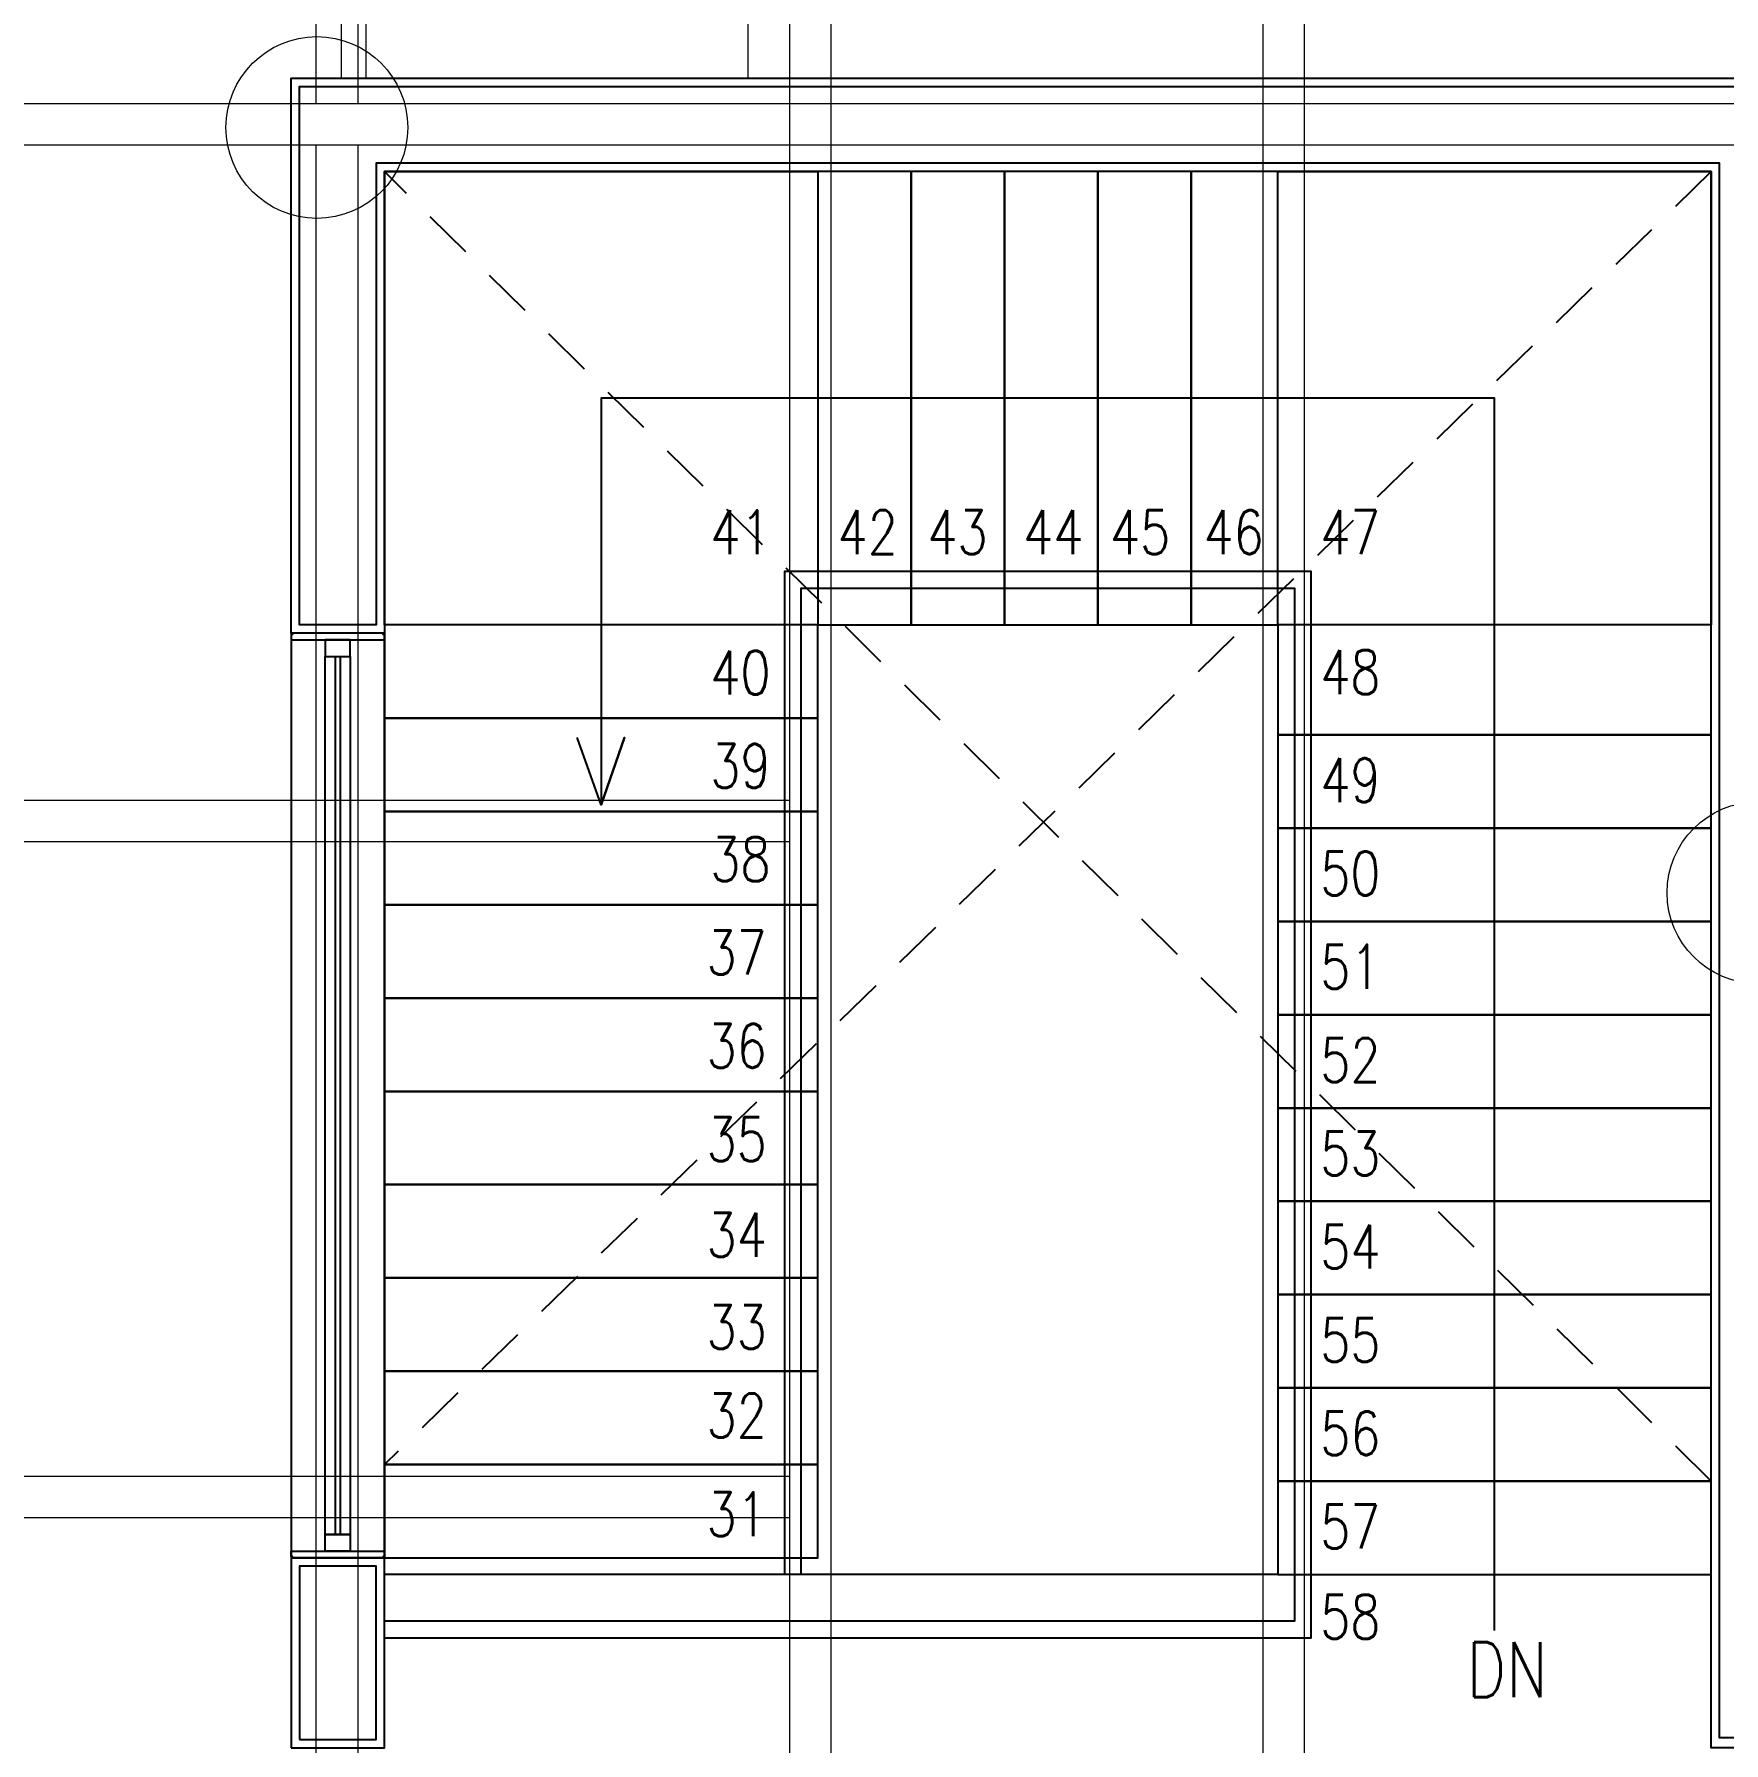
# Model space of a CAD drawing. Header units: metres. Extents: x 42 to 199, y -121 to 268.
# Drawn here: x 91.84 to 96.9, y 136.87 to 141.99 of the extents above; entities that cross this region are included whole.
import ezdxf
from ezdxf import colors
from ezdxf.entities.mleader import LeaderData, LeaderLine
from ezdxf.math import Vec2, Vec3

# ---------------------------------------------------------------- set-up
doc = ezdxf.new("R2010")
doc.units = ezdxf.units.M
doc.header["$LTSCALE"] = 0.3
doc.linetypes.add('CONTINOUS', pattern=[0])
doc.linetypes.add('HIDDEN', pattern=[0.375, 0.25, -0.125])
doc.layers.get('0').update_dxf_attribs({"color": 8})
for name, color, linetype in [('A-DWV', 8, 'Continuous'), ('A-ELEVATION 3', 8, 'Continuous'), ('A-ELEVATION 5', 8, 'Continuous'), ('A-Glass', 8, 'Continuous'), ('A-Hidden-Above', 8, 'HIDDEN'), ('A-TEXT ARCHITECURAL', 8, 'Continuous'), ('A-Wall-Full', 8, 'Continuous'), ('A-Wall-Plst', 8, 'Continuous')]:
    doc.layers.add(name, color=color, linetype=linetype)
for name, color, linetype, lineweight in [('A-Furniture', 8, 'Continuous', 0), ('AGI-UG TO RO PLANTER', 11, 'Continuous', 0), ('DA HOUSE ARCH LAYOUT', 8, 'Continuous', 9)]:
    doc.layers.add(name, color=color, linetype=linetype, lineweight=lineweight)
doc.styles.add('ROMANS', font='romans.shx', dxfattribs={"width": 0.8, "height": 0.5})
doc.styles.get("Standard").update_dxf_attribs({"font": 'arial.ttf'})
doc.styles.add('T225', font='romans.shx', dxfattribs={"width": 0.8, "height": 0.25})
doc.dimstyles.get("Standard").update_dxf_attribs({"dimtxt": 0.3, "dimasz": 0.25, "dimexe": 0.18, "dimexo": 0.0625, "dimgap": 0.09, "dimtad": 0, "dimtih": 1, "dimtoh": 1, "dimzin": 0, "dimdsep": 46, "dimtxsty": 'Standard', "dimblk": 'ARCHTICK', "dimcen": 0.09, "dimclrd": 256, "dimclre": 256, "dimclrt": 256, "dimadec": 0, "dimazin": 0, "dimtfac": 1, "dimtofl": 0, "dimtmove": 0, "dimatfit": 3, "dimfxl": 1, "dimtolj": 1, "dimtzin": 0, "dimlwd": -1, "dimlwe": -1, "dimarcsym": 0})

# ---------------------------------------------------------------- blocks, each defined once
blk = doc.blocks.new('STAIRCASE - AS EXISTING')
at = {"layer": 'A-ELEVATION 3', "color": 8, "ltscale": 0.25}
blk.add_line((95.5661767987695, 137.3719822365661), (92.88617690863276, 137.3719822365503), dxfattribs=at)
for points in [[(92.88617690864763, 141.5819822365593), (94.18613642027074, 141.5819822365593), (94.18619715283276, 140.2219822365502), (92.88623764120965, 140.2219822365502)], [(94.18613642027077, 140.2219822365498), (94.46613642027052, 140.2219822365498), (94.46613642027052, 141.5819822365592), (94.18613642027074, 141.5819822365592)], [(94.74613642027072, 140.2219822365499), (94.74613642027072, 141.5819822365593), (94.46613642027049, 141.5819822365593), (94.46613642027049, 140.2219822365499)], [(95.02613642027092, 140.2219822365501), (95.02613642027092, 141.5819822365593), (94.74613642027069, 141.5819822365593), (94.74613642027069, 140.2219822365501)], [(95.30613642027066, 140.2219822365502), (95.30613642027066, 141.5819822365593), (95.02613642027089, 141.5819822365593), (95.02613642027089, 140.2219822365502)], [(95.56614609580056, 140.2219822365504), (95.56614609580056, 141.5819822365593), (95.30613642027063, 141.5819822365593), (95.30613642027063, 140.2219822365504)], [(95.56614609580053, 141.5819822365592), (96.86617690863281, 141.5819822365592), (96.86619231504898, 140.2219822365508), (95.5661615022167, 140.2219822365508)], [(94.18621739702121, 140.2219822365502), (92.8862173970212, 140.2219822365502), (92.88617690864763, 139.94198223655), (94.18617690864764, 139.94198223655)], [(96.86617690863284, 140.2219822365508), (95.56617690863283, 140.2219822365508), (95.56617690863283, 139.8919822365502), (96.86617690863284, 139.8919822365502)], [(94.18621739702144, 139.94198223655), (92.88621739702143, 139.94198223655), (92.88617690864763, 139.6619822365502), (94.18617690864764, 139.6619822365502)], [(96.86617690863281, 139.8919822365502), (95.5661769086328, 139.8919822365502), (95.56621739702422, 139.61198223655), (96.86621739702423, 139.61198223655)], [(94.18617690864764, 139.6619822365502), (92.88617690864763, 139.6619822365502), (92.88617690864763, 139.3819822365593), (94.18617690864764, 139.3819822365593)], [(96.86621739702423, 139.61198223655), (95.56621739702422, 139.61198223655), (95.5661769086328, 139.3319822365503), (96.86617690863281, 139.3319822365503)], [(94.18617690864764, 139.3819822365593), (92.88617690864763, 139.3819822365593), (92.88617690864763, 139.1019822365683), (94.18617690864764, 139.1019822365683)], [(96.86617690863281, 139.3319822365503), (95.5661769086328, 139.3319822365503), (95.56621739702422, 139.0519822365501), (96.86621739702423, 139.0519822365501)], [(94.18617690864764, 139.1019822365683), (92.88617690864763, 139.1019822365683), (92.88617690864763, 138.8219822365774), (94.18617690864764, 138.8219822365774)], [(96.86621739702423, 139.0519822365501), (95.56621739702422, 139.0519822365501), (95.5661769086328, 138.7719822365503), (96.86617690863281, 138.7719822365503)], [(94.18617690864764, 138.8219822365774), (92.88617690864763, 138.8219822365774), (92.88617690864763, 138.5419822365865), (94.18617690864764, 138.5419822365865)], [(96.86617690863281, 138.7719822365503), (95.5661769086328, 138.7719822365503), (95.56621739702422, 138.4919822365501), (96.86621739702423, 138.4919822365501)], [(94.18621739702611, 138.5419822365503), (92.88621739701948, 138.5419822365503), (92.88621739701948, 138.2619822365501), (94.18621739702634, 138.2619822365501)], [(96.86617690863281, 138.4919822365501), (95.5661769086328, 138.4919822365501), (95.56621739702422, 138.2119822365504), (96.86621739702423, 138.2119822365504)], [(94.18617690864764, 138.2619822365501), (92.886176908641, 138.2619822365501), (92.886176908641, 137.9819822365504), (94.18617690864764, 137.9819822365504)], [(96.86621739702423, 138.2119822365504), (95.56621739702422, 138.2119822365504), (95.56621739702422, 137.9319822365502), (96.86621739702423, 137.9319822365502)], [(94.18617690865075, 137.9819822365504), (92.88617690864412, 137.9819822365504), (92.8862173970187, 137.7019822365502), (94.18621739702533, 137.7019822365502)], [(96.86621739702423, 137.9319822365502), (95.56621739702422, 137.9319822365502), (95.5661769086328, 137.6519822365505), (96.86617690863281, 137.6519822365505)], [(94.18617690864764, 137.7019822365502), (92.886176908641, 137.7019822365502), (92.886176908641, 137.4219822365504), (94.18617690864764, 137.4219822365504)], [(96.86617690863281, 137.6519822365505), (95.5661769086328, 137.6519822365505), (95.5661769086328, 137.3719822365503), (96.86617690863281, 137.3719822365503)]]:
    blk.add_lwpolyline(points, close=True, dxfattribs=at)
for points in [[(92.88617690863276, 137.181982236563), (95.66617690863254, 137.181982236563), (95.66617690863254, 140.3819822365505), (94.08617690864739, 140.3819822365505), (94.08617690864739, 137.3721962466192)], [(94.13617690864739, 137.3721890165493), (94.13617690864739, 140.3319822365505), (95.61617690863254, 140.3319822365505), (95.61617690863254, 137.231982236563), (92.88617690863276, 137.231982236563)]]:
    blk.add_lwpolyline(points, dxfattribs=at)
at = {"layer": 'A-Hidden-Above', "color": 8, "ltscale": 2}
for p, q in [((96.86617690863281, 137.6519822365505), (92.88617690864763, 141.5819822365593)), ((96.86617690863281, 141.5819822365593), (92.8862173970187, 137.7019822365502))]:
    blk.add_line(p, q, dxfattribs=at)
at = {"layer": 'A-TEXT ARCHITECURAL', "color": 8}
blk.add_lwpolyline([(96.2161769086328, 137.2037618494447), (96.21617824832167, 140.9019822365547), (93.5361782483365, 140.9019822365547), (93.53617690864763, 139.6819822365593), (93.6063699708292, 139.8837923998884), (93.53617690864763, 139.6819822365593), (93.46471433557741, 139.8837923998884)], dxfattribs=at)
at = {"layer": 'A-TEXT ARCHITECURAL', "color": 8, "attachment_point": 1, "style": 'ROMANS'}
for s, insert, char_height, width in [('41', (93.86379997137688, 140.5657448364464), 0.1317717672756132, 1.329075963134869), ('42', (94.24539910005237, 140.5657448364464), 0.1317717672756132, 1.329075963134869), ('43', (94.51476319088209, 140.5657448364464), 0.1317717672756132, 1.329075963134869), ('44', (94.8020848877672, 140.5657448364464), 0.1317717672756132, 1.329075963134869), ('45', (95.06247017556927, 140.5657448364464), 0.1317717672756132, 1.329075963134869), ('46', (95.34305777018359, 140.5657448364464), 0.1317717672756132, 1.329075963134869), ('47', (95.69323108826228, 140.5657448364464), 0.1317717672756132, 1.329075963134869), ('40', (93.86378463938428, 140.1443190258491), 0.1317717672756132, 1.329075963134869), ('48', (95.69323108826228, 140.1459857949034), 0.1317717672756132, 1.329075963134869), ('39', (93.86378463938428, 139.8643190258494), 0.1317717672756132, 1.329075963134869), ('49', (95.69323108826228, 139.8216826530482), 0.1317717672756132, 1.329075963134869), ('38', (93.86378463938428, 139.5843190258585), 0.1317717672756132, 1.329075963134869), ('50', (95.69323108826228, 139.5416826530484), 0.1317717672756132, 1.329075963134869), ('\\pxqc;37', (93.27836668198094, 139.3043190258675), 0.1317717672756132, 1.329075963134869), ('51', (95.69323108826228, 139.2616826530482), 0.1317717672756132, 1.329075963134869), ('\\pxqc;36', (93.27836668198094, 139.0243190258766), 0.1317717672756132, 1.329075963134869), ('52', (95.69323108826228, 138.9816826530485), 0.1317717672756132, 1.329075963134869), ('\\pxqc;35', (93.27836668198094, 138.7443190258495), 0.1317717672756132, 1.329075963134869), ('53', (95.69323108826228, 138.7016826530483), 0.1317717672756132, 1.329075963134869), ('\\pxqc;34', (93.27836668198094, 138.4569973289644), 0.1317717672756132, 1.329075963134869), ('54', (95.69323108826228, 138.4216826530485), 0.1317717672756132, 1.329075963134869), ('\\pxqc;33', (93.27836668198094, 138.1805888501757), 0.1317717672756132, 1.329075963134869), ('55', (95.69323108826228, 138.1416826530483), 0.1317717672756132, 1.329075963134869), ('\\pxqc;32', (93.27836668198094, 137.9149048480245), 0.1317717672756132, 1.329075963134869), ('56', (95.69323108826228, 137.8616826530486), 0.1317717672756132, 1.329075963134869), ('\\pxqc;31', (93.27836668198094, 137.6189678708994), 0.1317717672756132, 1.329075963134869), ('57', (95.69323108826228, 137.5816826530484), 0.1317717672756132, 1.329075963134869), ('58', (95.69323108826228, 137.3112320012338), 0.1317717672756132, 1.329075963134869), ('\\pxqc;DN', (95.41953214848374, 137.1694884469513), 0.1654016775175762, 1.66827385255445)]:
    blk.add_mtext(s, dxfattribs=dict(at, insert=insert, char_height=char_height, width=width))
blk = doc.blocks.new('*U149')
at = {"color": 8}
for points in [[(0.8320125027794555, -0.0250002130089655), (0.8820125027796374, -0.0250002130089655), (0.8820125027796374, 0.04999978699103451), (0.8320125027793646, 0.04999978699103451)], [(0.8820125027796374, 0.04999978699098903), (0.8820125027796374, -0.0250002130089655), (3.516999050236181, -0.02500021300702094), (3.516999050236181, 0.04999978699293359)], [(3.566999050236363, -0.02500021300702094), (3.516999050236181, -0.02500021300702094), (3.516999050236181, 0.04999978699297906), (3.566999050236272, 0.04999978699297906)]]:
    blk.add_lwpolyline(points, close=True, dxfattribs=at)
at = {"layer": 'A-Glass', "color": 8}
blk.add_lwpolyline([(0.8820125027796374, 0.01949978699112091), (0.8820125027796374, 0.005499786990902627), (3.516999050236181, 0.005499786992847183), (3.516999050236181, 0.01949978699306546)], close=True, dxfattribs=at)
blk = doc.blocks.new('zw$1AA4')
at = {"color": 8, "ltscale": 0.25}
for points in [[(-13.72993366732311, 6.661968708414111), (-13.72993366732311, 8.238225227838736), (-13.60493366732311, 8.238225227838736), (-13.60493366732311, 6.661968708414111)], [(-15.30745743497926, 6.661968708414111), (2.140042565012664, 6.661968708414111)], [(-13.72993366732311, 6.536968708414111), (-15.30745743497926, 6.536968708414111), (-15.30745743497926, 6.661968708414111), (-13.72993366732311, 6.661968708414111)], [(2.140042565012664, 6.536968708414111), (-15.30745743497926, 6.536968708414111)], [(-13.72993366732311, -4.256774772160885), (-13.72993366732311, 6.536968708414111)], [(-13.60493366732311, 6.536968708414111), (-13.60493366732311, -4.256774772160885)], [(-12.3099415898759, 4.445720881556493), (-15.30745743497926, 4.445720881556493), (-15.30745743497926, 4.570720881556493), (-12.3099415898759, 4.570720881556493)], [(-12.3099415898759, 2.416973054698882), (-15.30745743497926, 2.416973054698882), (-15.30745743497926, 2.541973054698882), (-12.3099415898759, 2.541973054698882)]]:
    blk.add_lwpolyline(points, dxfattribs=at)
for points in [[(-12.30994158987596, -5.781859478066373), (-12.18494158987596, -5.781859478066373), (-12.18494158987596, 8.238225227838736), (-12.30994158987585, 8.238225227838736)], [(-10.8899495124287, -5.781859478066373), (-10.7649495124287, -5.781859478066373), (-10.7649495124287, 8.238225227838736), (-10.88994951242864, 8.238225227838736)]]:
    blk.add_lwpolyline(points, close=True, dxfattribs=at)
for centre in [(-13.72743366732732, 6.589468708416089), (-9.40495743498559, 4.29322522783858, 0.05000000000000002)]:
    blk.add_circle(centre, 0.2727333715739017, dxfattribs=at)
blk = doc.blocks.new('DA HOUSE ARCH LAYOUT')
at = {"color": 8}
blk.add_wipeout([(-11.74999999999864, 187.3699463236045), (-11.74999999999864, 207.62995821467445), (32.724807862820114, 207.62994788606994), (32.72433998361139, 197.1700000000009), (20.940000278969055, 197.1700000000009), (20.940000278969055, 187.37000016470216)], dxfattribs=at).dxf.layer = 'A-ELEVATION 5'
at = {"layer": 'A-Furniture', "color": 8}
blk.add_lwpolyline([(-4.315000000320083, 203.6815442478346), (-4.389999999999986, 203.6815442478346), (-4.389999999999986, 202.4899165598263), (-4.315000000320083, 202.4899165598263)], close=True, dxfattribs=at)
at = {"layer": 'A-DWV', "color": 8, "xscale": -1, "rotation": 270}
blk.add_blockref('*U149', (-4.412495784658702, 197.2379942234842), dxfattribs=at)
at = {"layer": 'A-ELEVATION 3', "color": 8, "ltscale": 0.25}
blk.add_blockref('STAIRCASE - AS EXISTING', (-97.14617690863253, 60.62801776344169), dxfattribs=at)
at = {"layer": 'A-ELEVATION 3', "color": 8}
for points in [[(-4.539995167686996, 200.8049932737204), (-4.259996827648351, 200.8049932737204), (-4.259996827648351, 200.8210000005227), (-4.263996827148176, 200.8210020008478), (-4.263996827148176, 200.8250000027035), (-4.536003172851977, 200.8249999972802), (-4.536003172851977, 200.8210020008478), (-4.540003172351803, 200.8210000005227), (-4.539995167686996, 200.8049932737204)], [(-4.539995167686996, 198.0700067262636), (-4.259996827648351, 198.0700067262636), (-4.259996827648351, 198.0539999994613), (-4.263996827148176, 198.0539979991361), (-4.263996827148176, 198.0499999972805), (-4.536003172851977, 198.0500000027038), (-4.536003172851977, 198.0539979991361), (-4.540003172351803, 198.0539999994613), (-4.539995167686996, 198.0700067262636)]]:
    blk.add_lwpolyline(points, dxfattribs=at)
at = {"layer": 'A-ELEVATION 3', "color": 8, "ltscale": 0.25}
blk.add_lwpolyline([(-4.54000000000039, 198.0499999999921), (-4.259999999999764, 198.0499999999921), (-4.259999999999764, 200.8249999999919), (-4.54000000000039, 200.8249999999919)], close=True, dxfattribs=at)
at = {"layer": 'A-Wall-Full', "color": 8, "transparency": 33554687}
for points in [[(1.785013224821682, 202.2350000795313), (1.785013224821682, 199.7422369949593), (1.190000000000111, 199.7422369949593), (1.190000000000111, 199.9749999999999), (1.555000000000405, 199.9749999999999), (1.555000000000405, 202.2350000000006), (-0.02499999999997726, 202.2350000000006), (-0.02499999999997726, 199.975), (0.3400000000002024, 199.975), (0.3400000000002024, 199.7422369949594), (-0.02499999999952252, 199.7422369949594), (-0.02499999999952252, 197.510000000001), (-0.2549999999997681, 197.510000000001), (-0.2549999999997681, 202.2350000000009), (-4.284999999999741, 202.2350000000009), (-4.284999999999741, 200.8499999999918), (-4.515000000000384, 200.8499999999918), (-4.515000000000384, 202.4650000000007), (7.594999947747112, 202.4650000000007), (7.594999947747112, 202.2350000003651)], [(-4.515000000000384, 197.5050000000011), (-4.284999999999741, 197.5050000000011), (-4.284999999999741, 198.0249999999921), (-4.515000000000384, 198.0249999999921)]]:
    blk.add_lwpolyline(points, close=True, dxfattribs=at)
at = {"layer": 'A-Wall-Plst', "color": 8}
blk.add_lwpolyline([(1.810000000000173, 202.2100000795315), (1.810000000000173, 199.7172369949594), (1.165000000000134, 199.7172369949594), (1.165000000000134, 199.9999999999999), (1.530000000000427, 199.9999999999999), (1.530000000000427, 202.2100000000006), (0, 202.2100000000006), (0, 199.9999999999999), (0.3650000000001796, 199.9999999999999), (0.3650000000001796, 199.7172369949594), (0, 199.7172369949594), (0, 197.480000000001), (-0.2799999999996317, 197.480000000001), (-0.2799999999996317, 202.2100000000009), (-4.259999999999764, 202.2100000000009), (-4.259999999999764, 200.8249999999919), (-4.540000000000418, 200.8249999999919), (-4.540000000000418, 202.4900000000007), (7.619999947747147, 202.4900000000007), (7.619999947747147, 202.2099999999976), (1.810000000000173, 202.2100000795315), (1.810000000000173, 202.2100000795315)], dxfattribs=at)
blk.add_lwpolyline([(-4.54000000000039, 197.480000000001), (-4.259999999999735, 197.480000000001), (-4.259999999999735, 198.0499999999921), (-4.54000000000039, 198.0499999999921)], close=True, dxfattribs=at)
at = {"color": 8, "ltscale": 0.25, "transparency": 33554687}
blk.add_blockref('zw$1AA4', (9.264942285807933, 195.7528108459143), dxfattribs=at)
blk = doc.blocks.new('_ClosedBlank')
at = {"color": 0, "linetype": 'ByBlock', "lineweight": -2}
for p, q in [((-1, 0.1666666666666667), (0, 0)), ((-1, 0.1666666666666667), (-1, -0.1666666666666667)), ((0, 0), (-1, -0.1666666666666667))]:
    blk.add_line(p, q, dxfattribs=at)
blk = doc.blocks.new('_ArchTick')
at = {"color": 6, "linetype": 'ByBlock', "const_width": 0.045}
blk.add_lwpolyline([(-0.1499999999999773, -0.1500000000000909), (0.1499999999999773, 0.1500000000000909)], dxfattribs=at)

msp = doc.modelspace()

# ---------------------------------------------------------------- block references
at = {"layer": 'DA HOUSE ARCH LAYOUT'}
msp.add_blockref('DA HOUSE ARCH LAYOUT', (97.14617690863253, -60.62801776344169), dxfattribs=at)

# ---------------------------------------------------------------- next in the draw order: leaders
at = {"color": 1}
msp.add_leader([(93.97647484502085, 144.6271222099496), (93.97647484502085, 141.861984578927)], dimstyle='Standard', override={"dimscale": 20, "dimtxt": 150, "dimasz": 0.02, "dimexe": 3, "dimexo": 3, "dimgap": 2, "dimzin": 12, "dimcen": 0, "dimclrd": 1, "dimadec": 2, "dimazin": 3, "dimtfac": 1, "dimtofl": 1, "dimldrblk": 'ClosedBlank', "dimtvp": 50, "dimlwd": 13, "dimlwe": 13, "dimarcsym": 1}, dxfattribs=at)
at = {"layer": 'AGI-UG TO RO PLANTER', "linetype": 'CONTINOUS'}
ml = msp.add_multileader_mtext('Standard', dxfattribs=at)
ml.set_content('%%C50DWS TERRACE RINGMIND UG TO OHT\\PRUNNING @ PARAPET WALL ', color=1, style='T225')
ml.set_leader_properties()
ml.set_arrow_properties(name='CLOSEDBLANK')
ml.build(insert=Vec2(0, 0))
ml.multileader.update_dxf_attribs({"text_right_attachment_type": 6, "text_top_attachment_type": 0, "text_bottom_attachment_type": 0, "dogleg_length": 0.36, "arrow_head_size": 0.15})
ctx = ml.context
ctx.base_point, ctx.char_height, ctx.arrow_head_size, ctx.landing_gap_size, ctx.plane_origin, ctx.plane_x_axis, ctx.plane_y_axis = Vec3(87.61564479815864, 140.6358206059578), 0.175, 0.15, 0, Vec3(-2220.67836134091, 173.1891053997689), Vec3(0.9999629258018301, 0.008610866497841277), Vec3(-0.008610866497841277, 0.9999629258018301)
ctx.right_attachment = 6
notes = []
notes.append((ctx, [(0, (1, 1, 0), (87.52003493018232, 140.634997291625), (0.9999629258018302, 0.008610866497841279), 0.0956134127669383, [(0, [(87.15270823922435, 140.6338573302392)], 256, [])])]))
ctx.mtext.insert, ctx.mtext.text_direction, ctx.mtext.rotation, ctx.mtext.width, ctx.mtext.flow_direction = Vec3(87.61489134734008, 140.7233173619654), Vec3(0.9999629258018301, 0.008610866497841277), 0.008610972913076368, 5.847572947725741, 5
for ctx, leaders in notes:
    for number, flags, end, landing, length, lines in leaders:
        leader = LeaderData()
        leader.index, (leader.has_last_leader_line, leader.has_dogleg_vector, leader.attachment_direction) = number, flags
        leader.last_leader_point, leader.dogleg_vector, leader.dogleg_length = Vec3(end), Vec3(landing), length
        for number, points, colour, breaks in lines:
            line = LeaderLine()
            line.index, line.vertices, line.color, line.breaks = number, Vec3.list(points), colors.encode_raw_color(colour), breaks
            leader.lines.append(line)
        ctx.leaders.append(leader)

doc.saveas('drawing.dxf')
